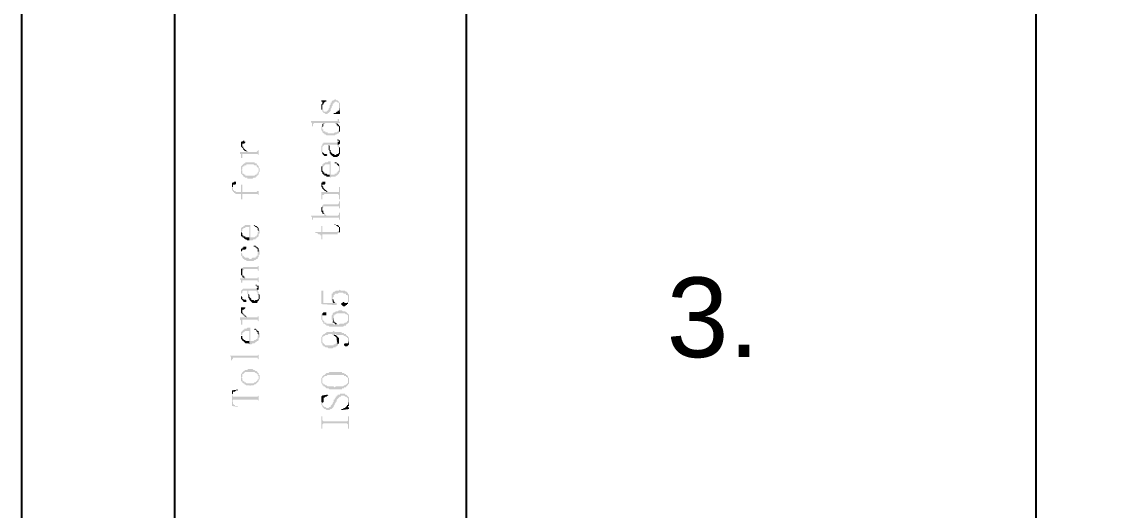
# Model space of a CAD drawing. Header units: inches. Extents: x 3613 to 8393, y -2205 to -794.
# Drawn here: x 7005.62 to 7052.98, y -1060.12 to -1038.66 of the extents above; entities that cross this region are included whole.
import ezdxf

# ---------------------------------------------------------------- set-up
doc = ezdxf.new("R2010")
doc.units = ezdxf.units.IN
doc.header["$MEASUREMENT"] = 0
doc.styles.get("Standard").update_dxf_attribs({"font": 'arial.ttf'})

msp = doc.modelspace()

# ---------------------------------------------------------------- hatches: boundary and pattern name
at = {"transparency": 33554559}
for points in [[(7018.784, -1042.125), (7018.784, -1042.17), (7018.829, -1042.17), (7018.829, -1042.577), (7018.829, -1042.396), (7018.829, -1042.306), (7018.874, -1042.306), (7018.874, -1042.261), (7018.919, -1042.215), (7018.919, -1042.215), (7018.964, -1042.17), (7019.009, -1042.17), (7019.009, -1042.125)], [(7018.784, -1042.396), (7018.784, -1042.531), (7018.829, -1042.531), (7018.829, -1042.577), (7018.829, -1042.215), (7018.829, -1042.261), (7018.784, -1042.306)], [(7018.829, -1042.577), (7018.829, -1042.622), (7018.874, -1042.622), (7018.874, -1042.667), (7018.919, -1042.667), (7018.964, -1042.712), (7019.055, -1042.712), (7019.055, -1042.667), (7019.1, -1042.667), (7019.145, -1042.622), (7019.145, -1042.622), (7019.19, -1042.577), (7019.19, -1042.486), (7019.235, -1042.441), (7019.235, -1042.396), (7019.28, -1042.351), (7019.28, -1042.261), (7019.325, -1042.261), (7019.325, -1042.215), (7019.37, -1042.215), (7019.37, -1042.17), (7019.461, -1042.17), (7019.506, -1042.215), (7019.551, -1042.215), (7019.551, -1042.261), (7019.551, -1042.396), (7019.596, -1042.622), (7019.596, -1042.577), (7019.596, -1042.486), (7019.596, -1042.306), (7019.596, -1042.215), (7019.551, -1042.215), (7019.551, -1042.17), (7019.551, -1042.17), (7019.506, -1042.125), (7019.461, -1042.125), (7019.416, -1042.08), (7019.37, -1042.08), (7019.325, -1042.125), (7019.28, -1042.125), (7019.235, -1042.17), (7019.235, -1042.215), (7019.19, -1042.215), (7019.19, -1042.306), (7019.145, -1042.351), (7019.145, -1042.441), (7019.1, -1042.486), (7019.1, -1042.531), (7019.055, -1042.577), (7019.055, -1042.577), (7019.009, -1042.622), (7018.919, -1042.622), (7018.874, -1042.577), (7018.874, -1042.531), (7018.829, -1042.531), (7018.829, -1042.396)], [(7019.325, -1042.667), (7019.325, -1042.712), (7019.596, -1042.712), (7019.596, -1042.667), (7019.596, -1042.622), (7019.596, -1042.622), (7019.551, -1042.396), (7019.551, -1042.486), (7019.551, -1042.577), (7019.506, -1042.577), (7019.506, -1042.622), (7019.461, -1042.622), (7019.416, -1042.667), (7019.37, -1042.667)], [(7018.332, -1043.028), (7018.332, -1043.073), (7018.378, -1043.118), (7018.378, -1043.254), (7018.423, -1043.254), (7018.423, -1043.163), (7018.423, -1043.163), (7018.468, -1043.118), (7018.874, -1043.118), (7018.874, -1043.163), (7018.919, -1043.163), (7018.964, -1043.118), (7019.37, -1043.118), (7019.416, -1043.163), (7019.461, -1043.163), (7019.461, -1043.118), (7019.596, -1043.118), (7019.596, -1043.073), (7019.551, -1043.028), (7019.551, -1042.938), (7019.506, -1042.938), (7019.506, -1042.983), (7019.506, -1043.028), (7019.461, -1043.028)], [(7018.784, -1043.344), (7018.784, -1043.434), (7018.829, -1043.479), (7018.829, -1043.524), (7018.874, -1043.569), (7018.919, -1043.569), (7018.919, -1043.615), (7018.964, -1043.615), (7019.009, -1043.66), (7019.37, -1043.66), (7019.416, -1043.615), (7019.461, -1043.615), (7019.506, -1043.569), (7019.551, -1043.569), (7019.551, -1043.344), (7019.551, -1043.434), (7019.506, -1043.479), (7019.506, -1043.479), (7019.461, -1043.524), (7019.37, -1043.524), (7019.325, -1043.569), (7019.055, -1043.569), (7019.055, -1043.524), (7018.964, -1043.524), (7018.964, -1043.479), (7018.874, -1043.479), (7018.874, -1043.389), (7018.829, -1043.389), (7018.829, -1043.208), (7018.829, -1043.254), (7018.784, -1043.254), (7018.784, -1043.299)], [(7018.829, -1043.208), (7018.829, -1043.344), (7018.829, -1043.299), (7018.874, -1043.254), (7018.874, -1043.208), (7018.874, -1043.118), (7018.874, -1043.118), (7018.829, -1043.163)], [(7019.461, -1043.163), (7019.461, -1043.208), (7019.506, -1043.208), (7019.506, -1043.254), (7019.551, -1043.254), (7019.551, -1043.524), (7019.596, -1043.479), (7019.596, -1043.344), (7019.596, -1043.299), (7019.596, -1043.254), (7019.551, -1043.208), (7019.551, -1043.208), (7019.506, -1043.163), (7019.506, -1043.163), (7019.461, -1043.118)], [(7015.218, -1044.382), (7015.218, -1044.472), (7015.263, -1044.472), (7015.263, -1044.562), (7015.263, -1044.653), (7015.309, -1044.653), (7015.309, -1044.517), (7015.309, -1044.472), (7015.986, -1044.472), (7016.031, -1044.517), (7016.031, -1044.653), (7016.031, -1044.156), (7016.031, -1044.292), (7016.031, -1044.292), (7015.986, -1044.337), (7015.986, -1044.337), (7015.94, -1044.382), (7015.579, -1044.382), (7015.534, -1044.337), (7015.489, -1044.337), (7015.489, -1044.382)], [(7015.263, -1044.066), (7015.263, -1044.156), (7015.263, -1044.156), (7015.309, -1044.201), (7015.309, -1044.066), (7015.309, -1044.021), (7015.399, -1044.021), (7015.444, -1043.976), (7015.444, -1043.931), (7015.399, -1043.931), (7015.399, -1043.885), (7015.354, -1043.885), (7015.309, -1043.931), (7015.263, -1043.931), (7015.263, -1044.021)], [(7015.309, -1044.201), (7015.309, -1044.201), (7015.354, -1044.246), (7015.354, -1044.292), (7015.399, -1044.292), (7015.399, -1044.337), (7015.444, -1044.337), (7015.489, -1044.382), (7015.489, -1044.292), (7015.444, -1044.292), (7015.399, -1044.246), (7015.399, -1044.246), (7015.354, -1044.201), (7015.354, -1044.156), (7015.309, -1044.156), (7015.309, -1044.066)], [(7018.784, -1044.246), (7018.784, -1044.292), (7018.784, -1044.382), (7018.829, -1044.427), (7018.829, -1044.472), (7018.829, -1044.246), (7018.829, -1044.156), (7018.874, -1044.111), (7018.874, -1044.111), (7018.919, -1044.066), (7019.1, -1044.066), (7019.1, -1044.292), (7019.1, -1044.066), (7019.461, -1044.066), (7019.506, -1044.111), (7019.506, -1044.156), (7019.506, -1044.156), (7019.551, -1044.201), (7019.551, -1044.246), (7019.551, -1044.337), (7019.551, -1044.156), (7019.551, -1044.111), (7019.506, -1044.066), (7019.506, -1043.976), (7018.874, -1043.976), (7018.874, -1044.021), (7018.829, -1044.021), (7018.829, -1044.111), (7018.784, -1044.111), (7018.784, -1044.201)], [(7018.829, -1044.472), (7018.829, -1044.472), (7018.874, -1044.517), (7018.874, -1044.517), (7018.919, -1044.562), (7019.009, -1044.562), (7019.055, -1044.517), (7019.009, -1044.472), (7018.919, -1044.472), (7018.874, -1044.427), (7018.874, -1044.427), (7018.829, -1044.382), (7018.829, -1044.246)], [(7019.1, -1044.292), (7019.145, -1044.337), (7019.145, -1044.427), (7019.145, -1044.427), (7019.19, -1044.472), (7019.19, -1044.517), (7019.235, -1044.517), (7019.235, -1044.562), (7019.28, -1044.562), (7019.325, -1044.607), (7019.506, -1044.607), (7019.506, -1044.562), (7019.551, -1044.562), (7019.551, -1044.517), (7019.596, -1044.472), (7019.596, -1044.337), (7019.596, -1044.246), (7019.596, -1044.201), (7019.596, -1044.201), (7019.551, -1044.156), (7019.551, -1044.427), (7019.551, -1044.427), (7019.506, -1044.472), (7019.461, -1044.472), (7019.416, -1044.517), (7019.37, -1044.517), (7019.325, -1044.472), (7019.28, -1044.472), (7019.235, -1044.427), (7019.235, -1044.427), (7019.19, -1044.382), (7019.19, -1044.292), (7019.145, -1044.292), (7019.145, -1044.111), (7019.1, -1044.066)], [(7019.416, -1043.84), (7019.461, -1043.84), (7019.506, -1043.885), (7019.551, -1043.885), (7019.551, -1044.066), (7019.596, -1044.021), (7019.596, -1043.931), (7019.596, -1043.885), (7019.551, -1043.84), (7019.461, -1043.84)], [(7019.506, -1043.976), (7019.506, -1044.066), (7019.551, -1044.066), (7019.551, -1043.931), (7019.506, -1043.931)], [(7015.263, -1045.014), (7015.263, -1045.194), (7015.263, -1045.194), (7015.309, -1045.149), (7015.309, -1045.104), (7015.309, -1045.059), (7015.354, -1045.014), (7015.399, -1045.014), (7015.399, -1044.969), (7015.489, -1044.969), (7015.489, -1044.923), (7015.805, -1044.923), (7015.85, -1044.969), (7015.94, -1044.969), (7015.94, -1045.014), (7015.94, -1045.014), (7015.986, -1045.059), (7015.986, -1045.059), (7016.031, -1045.104), (7016.031, -1045.375), (7016.031, -1045.284), (7016.076, -1045.239), (7016.076, -1045.149), (7016.076, -1045.104), (7016.031, -1045.059), (7016.031, -1045.014), (7016.031, -1045.014), (7015.986, -1044.969), (7015.986, -1044.969), (7015.94, -1044.923), (7015.94, -1044.878), (7015.85, -1044.878), (7015.85, -1044.833), (7015.444, -1044.833), (7015.444, -1044.878), (7015.399, -1044.878), (7015.354, -1044.923), (7015.354, -1044.923), (7015.309, -1044.969), (7015.309, -1044.969)], [(7015.263, -1045.194), (7015.263, -1045.33), (7015.263, -1045.33), (7015.309, -1045.375), (7015.309, -1045.375), (7015.354, -1045.42), (7015.354, -1045.465), (7015.399, -1045.465), (7015.444, -1045.51), (7015.534, -1045.51), (7015.534, -1045.555), (7015.76, -1045.555), (7015.805, -1045.51), (7015.895, -1045.51), (7015.895, -1045.465), (7015.94, -1045.465), (7015.94, -1045.42), (7015.986, -1045.42), (7015.986, -1045.375), (7016.031, -1045.375), (7016.031, -1045.194), (7016.031, -1045.239), (7015.986, -1045.284), (7015.986, -1045.33), (7015.94, -1045.33), (7015.94, -1045.375), (7015.895, -1045.375), (7015.85, -1045.42), (7015.444, -1045.42), (7015.444, -1045.375), (7015.399, -1045.375), (7015.354, -1045.33), (7015.309, -1045.33), (7015.309, -1045.194), (7015.263, -1045.194), (7015.263, -1045.014), (7015.263, -1045.059), (7015.263, -1045.149)], [(7018.784, -1045.149), (7018.784, -1045.239), (7018.829, -1045.284), (7018.829, -1045.33), (7018.874, -1045.375), (7018.919, -1045.375), (7018.919, -1045.42), (7019.009, -1045.42), (7019.009, -1045.465), (7019.145, -1045.465), (7019.145, -1045.375), (7019.055, -1045.375), (7019.009, -1045.33), (7018.919, -1045.33), (7018.919, -1045.284), (7018.874, -1045.284), (7018.874, -1045.239), (7018.874, -1045.239), (7018.829, -1045.194), (7018.829, -1045.014), (7018.784, -1045.014), (7018.784, -1045.104)], [(7018.829, -1045.014), (7018.829, -1045.104), (7018.829, -1045.059), (7018.829, -1045.059), (7018.874, -1045.014), (7018.874, -1045.014), (7018.919, -1044.969), (7018.919, -1044.969), (7018.964, -1044.923), (7019.145, -1044.923), (7019.145, -1045.465), (7019.19, -1045.51), (7019.19, -1045.51), (7019.235, -1045.465), (7019.416, -1045.465), (7019.416, -1045.42), (7019.461, -1045.42), (7019.506, -1045.375), (7019.506, -1045.375), (7019.551, -1045.33), (7019.551, -1045.284), (7019.596, -1045.284), (7019.596, -1045.104), (7019.596, -1045.014), (7019.596, -1044.969), (7019.551, -1044.923), (7019.551, -1045.104), (7019.551, -1045.194), (7019.551, -1045.194), (7019.506, -1045.239), (7019.506, -1045.284), (7019.461, -1045.284), (7019.461, -1045.33), (7019.37, -1045.33), (7019.37, -1045.375), (7019.19, -1045.375), (7019.19, -1044.788), (7019.1, -1044.788), (7019.055, -1044.833), (7018.964, -1044.833), (7018.919, -1044.878), (7018.874, -1044.878), (7018.874, -1044.923), (7018.829, -1044.923), (7018.829, -1044.969)], [(7019.37, -1044.833), (7019.37, -1044.878), (7019.461, -1044.878), (7019.461, -1044.923), (7019.506, -1044.969), (7019.506, -1044.969), (7019.551, -1045.014), (7019.551, -1045.104), (7019.551, -1044.923), (7019.551, -1044.923), (7019.506, -1044.878), (7019.461, -1044.878), (7019.461, -1044.833)], [(7014.857, -1045.736), (7014.857, -1045.916), (7014.902, -1045.916), (7014.902, -1045.826), (7014.993, -1045.826), (7015.038, -1045.781), (7015.038, -1045.691), (7014.948, -1045.691), (7014.902, -1045.736)], [(7018.784, -1045.826), (7018.784, -1045.916), (7018.784, -1045.916), (7018.829, -1045.961), (7018.829, -1046.007), (7018.829, -1045.826), (7018.919, -1045.826), (7018.964, -1045.781), (7018.964, -1045.736), (7018.964, -1045.691), (7018.829, -1045.691), (7018.829, -1045.736), (7018.784, -1045.736), (7018.784, -1045.781)], [(7014.857, -1045.916), (7014.857, -1046.052), (7014.857, -1046.052), (7014.902, -1046.097), (7014.902, -1046.142), (7014.948, -1046.142), (7014.948, -1046.187), (7014.993, -1046.187), (7015.038, -1046.232), (7015.263, -1046.232), (7015.263, -1046.458), (7015.309, -1046.458), (7015.309, -1046.232), (7015.986, -1046.232), (7016.031, -1046.277), (7016.031, -1046.413), (7016.031, -1045.871), (7016.031, -1046.097), (7015.986, -1046.097), (7015.94, -1046.142), (7015.309, -1046.142), (7015.309, -1045.826), (7015.263, -1045.826), (7015.263, -1046.142), (7015.038, -1046.142), (7014.993, -1046.097), (7014.948, -1046.097), (7014.948, -1046.052), (7014.902, -1046.052), (7014.902, -1045.961), (7014.857, -1045.916), (7014.857, -1045.736), (7014.857, -1045.826), (7014.857, -1045.871)], [(7018.784, -1046.142), (7018.784, -1046.187), (7018.784, -1046.277), (7018.784, -1046.458), (7018.829, -1046.458), (7018.829, -1046.277), (7018.874, -1046.277), (7018.919, -1046.232), (7019.506, -1046.232), (7019.551, -1046.277), (7019.551, -1046.458), (7019.596, -1046.458), (7019.596, -1045.916), (7019.551, -1045.916), (7019.551, -1046.097), (7019.551, -1046.142), (7019.1, -1046.142), (7019.055, -1046.097), (7019.009, -1046.142)], [(7018.829, -1046.007), (7018.874, -1046.007), (7018.874, -1046.052), (7018.919, -1046.052), (7018.919, -1046.097), (7018.964, -1046.097), (7019.009, -1046.142), (7019.009, -1046.142), (7019.055, -1046.097), (7019.009, -1046.097), (7019.009, -1046.052), (7018.964, -1046.052), (7018.919, -1046.007), (7018.919, -1046.007), (7018.874, -1045.961), (7018.874, -1045.916), (7018.829, -1045.871), (7018.829, -1045.871)], [(7018.829, -1046.729), (7018.829, -1046.909), (7018.829, -1046.864), (7018.874, -1046.819), (7018.874, -1046.774), (7019.551, -1046.774), (7019.551, -1046.864), (7019.596, -1046.864), (7019.596, -1046.548), (7019.551, -1046.548), (7019.551, -1046.638), (7019.551, -1046.638), (7019.506, -1046.684), (7018.874, -1046.684), (7018.874, -1046.729)], [(7018.332, -1047.18), (7018.332, -1047.225), (7018.378, -1047.225), (7018.378, -1047.27), (7018.378, -1047.361), (7018.423, -1047.361), (7018.423, -1047.315), (7018.423, -1047.27), (7019.551, -1047.27), (7019.551, -1047.361), (7019.596, -1047.361), (7019.596, -1047.045), (7019.551, -1047.045), (7019.551, -1047.135), (7019.551, -1047.135), (7019.506, -1047.18), (7019.009, -1047.18), (7018.964, -1047.135), (7018.919, -1047.135), (7018.919, -1047.18)], [(7018.784, -1046.909), (7018.784, -1046.999), (7018.829, -1047.045), (7018.829, -1047.09), (7018.874, -1047.09), (7018.919, -1047.135), (7018.919, -1047.18), (7018.919, -1047.09), (7018.874, -1047.045), (7018.874, -1046.954), (7018.829, -1046.954), (7018.829, -1046.729), (7018.829, -1046.774), (7018.784, -1046.819), (7018.784, -1046.864)], [(7015.263, -1047.767), (7015.263, -1047.902), (7015.263, -1047.902), (7015.309, -1047.857), (7015.309, -1047.767), (7015.354, -1047.767), (7015.354, -1047.722), (7015.444, -1047.722), (7015.444, -1047.676), (7015.625, -1047.676), (7015.625, -1048.263), (7015.76, -1048.263), (7015.805, -1048.218), (7015.895, -1048.218), (7015.895, -1048.173), (7015.94, -1048.173), (7015.94, -1048.128), (7015.986, -1048.128), (7016.031, -1048.083), (7016.031, -1048.038), (7016.031, -1047.992), (7016.076, -1047.947), (7016.076, -1047.902), (7016.076, -1047.812), (7016.076, -1047.812), (7016.031, -1047.767), (7016.031, -1047.722), (7016.031, -1047.857), (7016.031, -1047.857), (7015.986, -1047.902), (7015.986, -1047.992), (7015.986, -1047.992), (7015.94, -1048.038), (7015.94, -1048.083), (7015.895, -1048.083), (7015.85, -1048.128), (7015.67, -1048.128), (7015.67, -1047.586), (7015.444, -1047.586), (7015.399, -1047.631), (7015.354, -1047.631), (7015.354, -1047.676), (7015.309, -1047.676), (7015.263, -1047.722)], [(7015.805, -1047.631), (7015.85, -1047.631), (7015.895, -1047.676), (7015.94, -1047.676), (7015.94, -1047.722), (7015.986, -1047.722), (7015.986, -1047.812), (7015.986, -1047.812), (7016.031, -1047.857), (7016.031, -1047.722), (7015.986, -1047.676), (7015.94, -1047.631), (7015.895, -1047.631), (7015.85, -1047.586), (7015.85, -1047.586)], [(7019.37, -1047.586), (7019.416, -1047.586), (7019.461, -1047.631), (7019.506, -1047.631), (7019.506, -1047.676), (7019.551, -1047.676), (7019.551, -1047.947), (7019.596, -1047.902), (7019.596, -1047.812), (7019.596, -1047.767), (7019.596, -1047.676), (7019.551, -1047.676), (7019.551, -1047.631), (7019.551, -1047.631), (7019.506, -1047.586), (7019.416, -1047.586), (7019.37, -1047.541)], [(7015.263, -1047.902), (7015.263, -1047.947), (7015.263, -1048.083), (7015.309, -1048.083), (7015.309, -1048.128), (7015.354, -1048.128), (7015.399, -1048.173), (7015.399, -1048.173), (7015.444, -1048.218), (7015.489, -1048.218), (7015.534, -1048.263), (7015.625, -1048.263), (7015.625, -1048.128), (7015.444, -1048.128), (7015.444, -1048.083), (7015.354, -1048.083), (7015.354, -1048.038), (7015.309, -1048.038), (7015.309, -1047.947), (7015.309, -1047.947), (7015.263, -1047.902), (7015.263, -1047.767), (7015.263, -1047.812), (7015.263, -1047.857)], [(7018.513, -1047.902), (7018.513, -1047.947), (7018.603, -1047.947), (7018.648, -1047.992), (7018.739, -1047.992), (7018.739, -1048.038), (7018.784, -1048.038), (7018.784, -1048.218), (7018.829, -1048.218), (7018.829, -1047.992), (7019.506, -1047.992), (7019.506, -1047.947), (7019.551, -1047.947), (7019.551, -1047.767), (7019.551, -1047.857), (7019.506, -1047.857), (7019.506, -1047.902), (7018.829, -1047.902), (7018.829, -1047.631), (7018.784, -1047.631), (7018.784, -1047.902)], [(7015.263, -1048.805), (7015.263, -1048.94), (7015.263, -1048.76), (7015.309, -1048.715), (7015.309, -1048.669), (7015.444, -1048.669), (7015.489, -1048.624), (7015.489, -1048.579), (7015.489, -1048.534), (7015.354, -1048.534), (7015.354, -1048.579), (7015.309, -1048.579), (7015.309, -1048.624), (7015.263, -1048.624), (7015.263, -1048.76)], [(7015.805, -1048.534), (7015.85, -1048.534), (7015.895, -1048.579), (7015.94, -1048.579), (7015.94, -1048.624), (7015.986, -1048.624), (7015.986, -1048.76), (7016.031, -1048.76), (7016.031, -1048.624), (7015.986, -1048.579), (7015.986, -1048.579), (7015.94, -1048.534), (7015.895, -1048.534), (7015.895, -1048.489), (7015.805, -1048.489)], [(7015.263, -1048.94), (7015.309, -1048.985), (7015.309, -1049.03), (7015.309, -1049.03), (7015.354, -1049.076), (7015.399, -1049.076), (7015.399, -1049.121), (7015.489, -1049.121), (7015.489, -1049.166), (7015.805, -1049.166), (7015.85, -1049.121), (7015.895, -1049.121), (7015.94, -1049.076), (7015.986, -1049.076), (7015.986, -1049.03), (7016.031, -1048.985), (7016.031, -1048.895), (7016.076, -1048.895), (7016.076, -1048.76), (7016.076, -1048.715), (7016.031, -1048.669), (7016.031, -1048.624), (7016.031, -1048.76), (7016.031, -1048.76), (7015.986, -1048.805), (7015.986, -1048.94), (7015.94, -1048.94), (7015.94, -1048.985), (7015.895, -1048.985), (7015.895, -1049.03), (7015.76, -1049.03), (7015.715, -1049.076), (7015.625, -1049.076), (7015.579, -1049.03), (7015.444, -1049.03), (7015.399, -1048.985), (7015.399, -1048.985), (7015.354, -1048.94), (7015.309, -1048.94), (7015.309, -1048.85), (7015.309, -1048.85), (7015.263, -1048.805)], [(7015.263, -1049.662), (7015.263, -1049.753), (7015.263, -1049.798), (7015.309, -1049.798), (7015.309, -1049.888), (7015.354, -1049.888), (7015.399, -1049.933), (7015.399, -1049.843), (7015.354, -1049.843), (7015.354, -1049.798), (7015.309, -1049.798), (7015.309, -1049.482), (7015.263, -1049.527), (7015.263, -1049.572), (7015.263, -1049.617)], [(7015.309, -1049.482), (7015.309, -1049.662), (7015.309, -1049.572), (7015.354, -1049.572), (7015.399, -1049.527), (7015.986, -1049.527), (7015.986, -1049.572), (7016.031, -1049.617), (7016.031, -1049.346), (7016.031, -1049.391), (7015.986, -1049.391), (7015.986, -1049.437), (7015.354, -1049.437), (7015.309, -1049.482)], [(7015.218, -1049.933), (7015.218, -1049.978), (7015.263, -1050.023), (7015.263, -1050.114), (7015.309, -1050.114), (7015.309, -1050.023), (7015.986, -1050.023), (7015.986, -1050.068), (7016.031, -1050.114), (7016.031, -1049.843), (7016.031, -1049.888), (7015.986, -1049.888), (7015.986, -1049.933), (7015.444, -1049.933), (7015.444, -1049.888), (7015.399, -1049.888), (7015.399, -1049.933)], [(7015.263, -1050.655), (7015.263, -1050.7), (7015.263, -1050.836), (7015.263, -1050.61), (7015.309, -1050.565), (7015.309, -1050.52), (7015.309, -1050.52), (7015.354, -1050.475), (7015.534, -1050.475), (7015.534, -1050.61), (7015.579, -1050.655), (7015.579, -1050.7), (7015.579, -1050.475), (7015.94, -1050.475), (7015.94, -1050.52), (7015.986, -1050.565), (7015.986, -1050.655), (7016.031, -1050.655), (7016.031, -1050.745), (7016.031, -1050.52), (7015.986, -1050.52), (7015.986, -1050.475), (7015.94, -1050.384), (7015.354, -1050.384), (7015.309, -1050.43), (7015.309, -1050.43), (7015.263, -1050.475), (7015.263, -1050.52), (7015.263, -1050.61)], [(7015.895, -1050.204), (7015.895, -1050.249), (7015.94, -1050.249), (7015.94, -1050.294), (7015.986, -1050.294), (7015.986, -1050.43), (7016.031, -1050.43), (7016.031, -1050.294), (7016.031, -1050.249), (7015.94, -1050.249), (7015.94, -1050.204)], [(7015.94, -1050.384), (7015.986, -1050.475), (7015.986, -1050.339), (7015.986, -1050.339)], [(7019.235, -1050.745), (7019.235, -1050.881), (7019.235, -1050.881), (7019.28, -1050.926), (7019.28, -1050.971), (7019.28, -1050.791), (7019.28, -1050.791), (7019.325, -1050.745), (7019.325, -1050.655), (7019.37, -1050.655), (7019.37, -1050.61), (7019.506, -1050.61), (7019.551, -1050.565), (7019.732, -1050.565), (7019.777, -1050.61), (7019.867, -1050.61), (7019.867, -1050.655), (7019.912, -1050.655), (7019.957, -1050.7), (7019.957, -1050.971), (7020.002, -1050.971), (7020.002, -1050.836), (7020.002, -1050.655), (7020.002, -1050.655), (7019.957, -1050.61), (7019.957, -1050.565), (7019.912, -1050.565), (7019.912, -1050.52), (7019.867, -1050.52), (7019.822, -1050.475), (7019.641, -1050.475), (7019.596, -1050.43), (7019.596, -1050.43), (7019.551, -1050.475), (7019.416, -1050.475), (7019.37, -1050.52), (7019.325, -1050.52), (7019.28, -1050.565), (7019.28, -1050.61), (7019.235, -1050.61), (7019.235, -1050.7), (7019.235, -1050.7)], [(7015.263, -1050.836), (7015.309, -1050.881), (7015.309, -1050.881), (7015.354, -1050.926), (7015.354, -1050.971), (7015.489, -1050.971), (7015.489, -1050.881), (7015.444, -1050.881), (7015.444, -1050.836), (7015.399, -1050.881), (7015.399, -1050.881), (7015.354, -1050.836), (7015.309, -1050.836), (7015.309, -1050.791), (7015.309, -1050.745), (7015.263, -1050.7), (7015.263, -1050.655)], [(7015.579, -1050.7), (7015.579, -1050.791), (7015.625, -1050.836), (7015.625, -1050.881), (7015.625, -1050.881), (7015.67, -1050.926), (7015.67, -1050.926), (7015.715, -1050.971), (7015.715, -1050.971), (7015.76, -1051.016), (7015.94, -1051.016), (7015.986, -1050.971), (7015.986, -1050.926), (7016.031, -1050.926), (7016.031, -1050.881), (7016.031, -1050.881), (7016.076, -1050.836), (7016.076, -1050.745), (7016.076, -1050.655), (7016.031, -1050.61), (7016.031, -1050.565), (7016.031, -1050.836), (7015.986, -1050.836), (7015.986, -1050.881), (7015.895, -1050.881), (7015.85, -1050.926), (7015.805, -1050.881), (7015.715, -1050.881), (7015.715, -1050.836), (7015.67, -1050.791), (7015.67, -1050.791), (7015.625, -1050.745), (7015.625, -1050.7), (7015.625, -1050.655), (7015.579, -1050.61), (7015.579, -1050.475)], [(7018.784, -1050.475), (7018.784, -1051.061), (7019.461, -1051.107), (7019.461, -1051.016), (7019.416, -1051.016), (7019.37, -1050.971), (7019.37, -1051.016), (7018.874, -1051.016), (7018.874, -1050.475)], [(7019.28, -1050.971), (7019.28, -1050.971), (7019.325, -1051.016), (7019.37, -1051.016), (7019.37, -1050.971), (7019.37, -1050.971), (7019.325, -1050.926), (7019.325, -1050.881), (7019.325, -1050.881), (7019.28, -1050.836), (7019.28, -1050.791)], [(7019.641, -1051.061), (7019.641, -1051.061), (7019.686, -1051.107), (7019.686, -1051.107), (7019.732, -1051.152), (7019.822, -1051.152), (7019.867, -1051.107), (7019.912, -1051.107), (7019.912, -1051.061), (7019.957, -1051.061), (7019.957, -1050.836), (7019.957, -1050.971), (7019.957, -1050.971), (7019.912, -1051.016), (7019.822, -1051.016), (7019.777, -1050.971), (7019.732, -1050.971), (7019.686, -1051.016), (7019.686, -1051.016)], [(7015.263, -1051.332), (7015.263, -1051.468), (7015.309, -1051.468), (7015.309, -1051.332), (7015.309, -1051.332), (7015.354, -1051.287), (7015.354, -1051.332), (7015.399, -1051.287), (7015.399, -1051.287), (7015.444, -1051.242), (7015.444, -1051.197), (7015.263, -1051.197), (7015.263, -1051.287)], [(7015.309, -1051.468), (7015.309, -1051.513), (7015.354, -1051.513), (7015.354, -1051.558), (7015.399, -1051.558), (7015.399, -1051.603), (7015.444, -1051.603), (7015.489, -1051.648), (7015.489, -1051.603), (7015.489, -1051.603), (7015.444, -1051.558), (7015.399, -1051.558), (7015.399, -1051.513), (7015.354, -1051.513), (7015.354, -1051.468), (7015.354, -1051.468), (7015.309, -1051.422), (7015.309, -1051.377), (7015.309, -1051.377)], [(7019.235, -1051.648), (7019.235, -1051.738), (7019.235, -1051.738), (7019.28, -1051.783), (7019.28, -1051.829), (7019.28, -1051.874), (7019.325, -1051.648), (7019.325, -1051.558), (7019.37, -1051.558), (7019.37, -1051.513), (7019.416, -1051.513), (7019.461, -1051.468), (7019.822, -1051.468), (7019.867, -1051.513), (7019.912, -1051.513), (7019.957, -1051.558), (7019.957, -1051.693), (7020.002, -1051.874), (7020.002, -1051.783), (7020.002, -1051.648), (7020.002, -1051.513), (7019.957, -1051.513), (7019.957, -1051.468), (7019.912, -1051.468), (7019.912, -1051.422), (7019.867, -1051.422), (7019.822, -1051.377), (7019.732, -1051.377), (7019.686, -1051.332), (7019.551, -1051.332), (7019.506, -1051.377), (7019.416, -1051.377), (7019.37, -1051.422), (7019.325, -1051.422), (7019.28, -1051.468), (7019.28, -1051.513), (7019.28, -1051.513), (7019.235, -1051.558)], [(7015.218, -1051.648), (7015.218, -1051.738), (7015.263, -1051.783), (7015.263, -1051.874), (7015.263, -1051.964), (7015.309, -1051.964), (7015.309, -1051.738), (7015.986, -1051.738), (7015.986, -1051.783), (7016.031, -1051.829), (7016.031, -1051.964), (7016.031, -1051.422), (7016.031, -1051.603), (7015.986, -1051.603), (7015.986, -1051.648), (7015.534, -1051.648), (7015.489, -1051.603), (7015.489, -1051.648)], [(7018.784, -1051.648), (7018.784, -1051.738), (7018.784, -1051.738), (7018.829, -1051.783), (7018.829, -1051.829), (7018.829, -1051.829), (7018.874, -1051.874), (7018.874, -1051.919), (7018.919, -1051.919), (7018.964, -1051.964), (7019.009, -1051.964), (7019.009, -1052.009), (7019.1, -1052.009), (7019.145, -1052.054), (7019.732, -1052.054), (7019.777, -1052.009), (7019.867, -1052.009), (7019.867, -1051.964), (7019.867, -1051.964), (7019.912, -1051.919), (7019.957, -1051.919), (7019.957, -1051.874), (7020.002, -1051.874), (7019.957, -1051.693), (7019.957, -1051.783), (7019.957, -1051.783), (7019.912, -1051.829), (7019.912, -1051.829), (7019.867, -1051.874), (7019.822, -1051.874), (7019.777, -1051.919), (7019.596, -1051.919), (7019.551, -1051.964), (7019.506, -1051.964), (7019.461, -1051.919), (7019.461, -1051.919), (7019.416, -1051.964), (7019.325, -1051.964), (7019.28, -1051.919), (7019.009, -1051.919), (7019.009, -1051.874), (7018.919, -1051.874), (7018.919, -1051.829), (7018.874, -1051.783), (7018.874, -1051.783), (7018.829, -1051.738), (7018.829, -1051.693), (7018.829, -1051.513), (7018.784, -1051.513), (7018.784, -1051.603)], [(7018.829, -1051.513), (7018.829, -1051.648), (7018.829, -1051.558), (7019.009, -1051.558), (7019.009, -1051.468), (7019.009, -1051.422), (7018.874, -1051.422), (7018.829, -1051.468)], [(7019.28, -1051.874), (7019.325, -1051.874), (7019.37, -1051.919), (7019.37, -1051.919), (7019.416, -1051.964), (7019.461, -1051.919), (7019.416, -1051.874), (7019.37, -1051.874), (7019.37, -1051.829), (7019.325, -1051.829), (7019.325, -1051.783), (7019.325, -1051.648)], [(7015.263, -1052.325), (7015.263, -1052.46), (7015.263, -1052.415), (7015.309, -1052.415), (7015.309, -1052.325), (7015.354, -1052.325), (7015.354, -1052.28), (7015.399, -1052.28), (7015.444, -1052.235), (7015.625, -1052.235), (7015.625, -1052.822), (7015.715, -1052.822), (7015.76, -1052.776), (7015.85, -1052.776), (7015.895, -1052.731), (7015.94, -1052.731), (7015.94, -1052.686), (7015.986, -1052.686), (7016.031, -1052.641), (7016.031, -1052.596), (7016.031, -1052.551), (7016.076, -1052.506), (7016.076, -1052.415), (7016.076, -1052.325), (7016.031, -1052.325), (7016.031, -1052.235), (7016.031, -1052.415), (7016.031, -1052.415), (7015.986, -1052.46), (7015.986, -1052.551), (7015.986, -1052.551), (7015.94, -1052.596), (7015.94, -1052.596), (7015.895, -1052.641), (7015.85, -1052.641), (7015.805, -1052.686), (7015.67, -1052.686), (7015.67, -1052.099), (7015.534, -1052.099), (7015.489, -1052.145), (7015.399, -1052.145), (7015.399, -1052.19), (7015.354, -1052.19), (7015.309, -1052.235), (7015.309, -1052.235), (7015.263, -1052.28)], [(7015.263, -1052.46), (7015.263, -1052.596), (7015.263, -1052.596), (7015.309, -1052.641), (7015.309, -1052.686), (7015.354, -1052.686), (7015.399, -1052.731), (7015.399, -1052.731), (7015.444, -1052.776), (7015.579, -1052.776), (7015.625, -1052.822), (7015.625, -1052.686), (7015.444, -1052.686), (7015.444, -1052.641), (7015.399, -1052.641), (7015.354, -1052.596), (7015.354, -1052.596), (7015.309, -1052.551), (7015.309, -1052.46), (7015.263, -1052.46), (7015.263, -1052.325), (7015.263, -1052.415)], [(7015.805, -1052.19), (7015.895, -1052.19), (7015.94, -1052.235), (7015.94, -1052.28), (7015.986, -1052.28), (7015.986, -1052.325), (7015.986, -1052.37), (7016.031, -1052.415), (7016.031, -1052.235), (7015.986, -1052.235), (7015.94, -1052.19), (7015.94, -1052.19), (7015.895, -1052.145), (7015.85, -1052.145)], [(7018.829, -1052.46), (7018.829, -1052.641), (7018.829, -1052.596), (7018.829, -1052.506), (7018.874, -1052.506), (7018.874, -1052.46), (7018.919, -1052.46), (7018.964, -1052.415), (7019.055, -1052.415), (7019.1, -1052.37), (7019.235, -1052.37), (7019.28, -1052.415), (7019.325, -1052.415), (7019.325, -1052.46), (7019.37, -1052.37), (7019.416, -1052.37), (7019.461, -1052.415), (7019.732, -1052.415), (7019.777, -1052.46), (7019.822, -1052.46), (7019.867, -1052.506), (7019.912, -1052.506), (7019.912, -1052.551), (7019.957, -1052.551), (7019.957, -1052.686), (7019.957, -1052.686), (7020.002, -1052.822), (7020.002, -1052.686), (7020.002, -1052.596), (7020.002, -1052.551), (7019.957, -1052.506), (7019.957, -1052.46), (7019.912, -1052.46), (7019.867, -1052.415), (7019.867, -1052.37), (7019.777, -1052.37), (7019.777, -1052.325), (7019.686, -1052.325), (7019.641, -1052.28), (7019.37, -1052.28), (7019.325, -1052.235), (7019.28, -1052.28), (7019.009, -1052.28), (7019.009, -1052.325), (7018.964, -1052.325), (7018.919, -1052.37), (7018.874, -1052.37), (7018.874, -1052.415), (7018.829, -1052.415)], [(7018.784, -1052.641), (7018.784, -1052.776), (7018.829, -1052.776), (7018.829, -1052.867), (7018.874, -1052.867), (7018.874, -1052.912), (7018.919, -1052.912), (7018.964, -1052.957), (7019.055, -1052.957), (7019.1, -1053.002), (7019.28, -1053.002), (7019.325, -1052.957), (7019.416, -1052.957), (7019.416, -1052.912), (7019.461, -1052.912), (7019.506, -1052.867), (7019.461, -1052.641), (7019.461, -1052.686), (7019.461, -1052.776), (7019.416, -1052.776), (7019.416, -1052.822), (7019.325, -1052.822), (7019.325, -1052.867), (7018.964, -1052.867), (7018.919, -1052.822), (7018.919, -1052.822), (7018.874, -1052.776), (7018.874, -1052.776), (7018.829, -1052.731), (7018.829, -1052.46), (7018.784, -1052.506), (7018.784, -1052.596)], [(7019.325, -1052.46), (7019.37, -1052.46), (7019.416, -1052.506), (7019.461, -1052.551), (7019.461, -1052.641), (7019.461, -1052.641), (7019.506, -1052.867), (7019.506, -1052.822), (7019.506, -1052.822), (7019.551, -1052.776), (7019.551, -1052.731), (7019.551, -1052.641), (7019.551, -1052.551), (7019.506, -1052.506), (7019.506, -1052.506), (7019.461, -1052.46), (7019.461, -1052.46), (7019.416, -1052.415), (7019.37, -1052.415), (7019.37, -1052.37)], [(7019.777, -1052.867), (7019.777, -1052.867), (7019.822, -1052.912), (7019.912, -1052.912), (7019.957, -1052.867), (7019.957, -1052.867), (7020.002, -1052.822), (7019.957, -1052.686), (7019.957, -1052.776), (7019.822, -1052.776), (7019.777, -1052.822)], [(7014.767, -1053.318), (7014.767, -1053.318), (7014.812, -1053.363), (7014.812, -1053.453), (7014.812, -1053.499), (7014.857, -1053.544), (7014.857, -1053.634), (7014.857, -1053.499), (7014.902, -1053.453), (7014.902, -1053.408), (7015.986, -1053.408), (7015.986, -1053.453), (7015.986, -1053.453), (7016.031, -1053.499), (7016.031, -1053.634), (7016.031, -1053.092), (7016.031, -1053.273), (7016.031, -1053.273), (7015.986, -1053.318), (7015.94, -1053.318)], [(7015.263, -1054.13), (7015.263, -1054.266), (7015.309, -1054.266), (7015.309, -1054.13), (7015.354, -1054.13), (7015.399, -1054.085), (7015.399, -1054.085), (7015.444, -1054.04), (7015.85, -1054.04), (7015.895, -1054.085), (7015.94, -1054.085), (7015.94, -1054.13), (7015.986, -1054.13), (7015.986, -1054.176), (7016.031, -1054.221), (7016.031, -1054.266), (7016.031, -1054.446), (7016.031, -1054.401), (7016.031, -1054.401), (7016.076, -1054.356), (7016.076, -1054.266), (7016.076, -1054.176), (7016.031, -1054.176), (7016.031, -1054.085), (7015.986, -1054.085), (7015.986, -1054.04), (7015.94, -1053.995), (7015.895, -1053.995), (7015.85, -1053.95), (7015.805, -1053.95), (7015.76, -1053.905), (7015.579, -1053.905), (7015.534, -1053.95), (7015.444, -1053.95), (7015.399, -1053.995), (7015.354, -1053.995), (7015.354, -1054.04), (7015.309, -1054.04), (7015.309, -1054.085)], [(7015.263, -1054.266), (7015.263, -1054.356), (7015.263, -1054.446), (7015.309, -1054.446), (7015.309, -1054.491), (7015.354, -1054.537), (7015.399, -1054.537), (7015.399, -1054.582), (7015.444, -1054.582), (7015.489, -1054.627), (7015.625, -1054.627), (7015.67, -1054.672), (7015.67, -1054.627), (7015.805, -1054.627), (7015.85, -1054.582), (7015.895, -1054.582), (7015.94, -1054.537), (7015.94, -1054.537), (7015.986, -1054.491), (7015.986, -1054.491), (7016.031, -1054.446), (7016.031, -1054.266), (7016.031, -1054.356), (7015.986, -1054.356), (7015.986, -1054.401), (7015.94, -1054.446), (7015.94, -1054.446), (7015.895, -1054.491), (7015.85, -1054.491), (7015.805, -1054.537), (7015.489, -1054.537), (7015.444, -1054.491), (7015.399, -1054.491), (7015.399, -1054.446), (7015.354, -1054.446), (7015.309, -1054.401), (7015.309, -1054.356), (7015.309, -1054.311), (7015.263, -1054.266), (7015.263, -1054.13), (7015.263, -1054.221), (7015.263, -1054.221)], [(7018.829, -1054.266), (7018.829, -1054.446), (7018.829, -1054.401), (7018.829, -1054.311), (7018.874, -1054.311), (7018.874, -1054.266), (7018.919, -1054.266), (7018.919, -1054.221), (7019.009, -1054.221), (7019.055, -1054.176), (7019.777, -1054.176), (7019.777, -1054.221), (7019.867, -1054.221), (7019.867, -1054.266), (7019.912, -1054.266), (7019.957, -1054.311), (7019.957, -1054.446), (7019.957, -1054.221), (7019.957, -1054.221), (7019.912, -1054.176), (7019.867, -1054.176), (7019.867, -1054.13), (7019.822, -1054.13), (7019.777, -1054.085), (7019.686, -1054.085), (7019.686, -1054.04), (7019.145, -1054.04), (7019.1, -1054.085), (7019.009, -1054.085), (7018.964, -1054.13), (7018.964, -1054.13), (7018.919, -1054.176), (7018.874, -1054.176), (7018.874, -1054.221), (7018.829, -1054.221)], [(7018.784, -1054.446), (7018.784, -1054.537), (7018.784, -1054.537), (7018.829, -1054.582), (7018.829, -1054.627), (7018.874, -1054.627), (7018.874, -1054.672), (7018.919, -1054.672), (7018.964, -1054.717), (7018.964, -1054.717), (7019.009, -1054.762), (7019.1, -1054.762), (7019.145, -1054.807), (7019.686, -1054.807), (7019.686, -1054.762), (7019.777, -1054.762), (7019.777, -1054.717), (7019.867, -1054.717), (7019.867, -1054.672), (7019.912, -1054.672), (7019.912, -1054.627), (7019.957, -1054.627), (7019.957, -1054.582), (7020.002, -1054.537), (7020.002, -1054.446), (7020.002, -1054.311), (7020.002, -1054.311), (7019.957, -1054.266), (7019.957, -1054.446), (7019.957, -1054.537), (7019.912, -1054.537), (7019.912, -1054.582), (7019.867, -1054.582), (7019.822, -1054.627), (7019.777, -1054.627), (7019.732, -1054.672), (7019.416, -1054.672), (7019.37, -1054.717), (7019.37, -1054.717), (7019.325, -1054.672), (7019.055, -1054.672), (7019.009, -1054.627), (7018.964, -1054.627), (7018.919, -1054.582), (7018.874, -1054.582), (7018.874, -1054.537), (7018.829, -1054.537), (7018.829, -1054.446), (7018.829, -1054.266), (7018.784, -1054.311), (7018.784, -1054.401)], [(7014.857, -1054.852), (7014.857, -1055.033), (7014.857, -1055.033), (7014.902, -1054.988), (7014.902, -1054.898), (7014.993, -1054.898), (7015.038, -1054.852), (7015.128, -1054.852), (7015.128, -1054.807)], [(7014.857, -1054.852), (7014.857, -1055.529), (7015.128, -1055.575), (7015.128, -1055.575), (7015.083, -1055.529), (7014.993, -1055.529), (7014.993, -1055.484), (7014.948, -1055.484), (7014.902, -1055.439), (7014.902, -1055.349), (7014.857, -1055.304), (7014.857, -1055.033)], [(7014.857, -1055.033), (7014.857, -1055.304), (7014.902, -1055.304), (7014.902, -1055.259), (7015.986, -1055.259), (7016.031, -1055.304), (7016.031, -1055.394), (7016.031, -1055.033), (7016.031, -1055.078), (7016.031, -1055.078), (7015.986, -1055.123), (7014.902, -1055.123)], [(7018.784, -1055.349), (7018.784, -1055.484), (7018.784, -1055.484), (7018.829, -1055.529), (7018.829, -1055.575), (7018.829, -1055.575), (7018.874, -1055.62), (7018.874, -1055.62), (7018.919, -1055.665), (7018.964, -1055.665), (7019.009, -1055.71), (7019.145, -1055.71), (7019.19, -1055.665), (7019.235, -1055.665), (7019.28, -1055.62), (7019.28, -1055.62), (7019.325, -1055.575), (7019.325, -1055.529), (7019.37, -1055.484), (7019.37, -1055.439), (7019.416, -1055.394), (7019.416, -1055.349), (7019.461, -1055.349), (7019.461, -1055.259), (7019.506, -1055.214), (7019.506, -1055.214), (7019.551, -1055.168), (7019.551, -1055.168), (7019.596, -1055.123), (7019.641, -1055.123), (7019.641, -1055.078), (7019.777, -1055.078), (7019.822, -1055.123), (7019.867, -1055.123), (7019.912, -1055.168), (7019.912, -1055.168), (7019.957, -1055.214), (7019.957, -1055.349), (7020.002, -1055.529), (7020.002, -1055.394), (7020.002, -1055.349), (7020.002, -1055.168), (7020.002, -1055.168), (7019.957, -1055.123), (7019.957, -1055.123), (7019.912, -1055.078), (7019.912, -1055.078), (7019.867, -1055.033), (7019.822, -1055.033), (7019.822, -1054.988), (7019.596, -1054.988), (7019.596, -1055.033), (7019.506, -1055.033), (7019.506, -1055.078), (7019.461, -1055.078), (7019.461, -1055.123), (7019.416, -1055.123), (7019.416, -1055.168), (7019.37, -1055.214), (7019.37, -1055.259), (7019.325, -1055.259), (7019.325, -1055.349), (7019.28, -1055.394), (7019.28, -1055.439), (7019.235, -1055.484), (7019.235, -1055.484), (7019.19, -1055.529), (7019.19, -1055.575), (7019.145, -1055.575), (7019.1, -1055.62), (7019.009, -1055.62), (7018.964, -1055.575), (7018.919, -1055.575), (7018.874, -1055.529), (7018.874, -1055.529), (7018.829, -1055.484), (7018.829, -1055.168), (7018.784, -1055.214), (7018.784, -1055.304), (7018.784, -1055.304)], [(7018.784, -1055.078), (7018.829, -1055.078), (7018.829, -1055.123), (7018.829, -1055.304), (7018.829, -1055.259), (7018.874, -1055.214), (7018.874, -1055.168), (7018.919, -1055.168), (7018.964, -1055.123), (7019.009, -1055.123), (7019.055, -1055.078), (7019.1, -1055.078), (7019.055, -1055.033)], [(7019.641, -1055.665), (7019.686, -1055.71), (7020.002, -1055.665), (7020.002, -1055.62), (7020.002, -1055.62), (7019.957, -1055.575), (7019.957, -1055.394), (7019.957, -1055.484), (7019.912, -1055.484), (7019.912, -1055.529), (7019.912, -1055.529), (7019.867, -1055.575), (7019.867, -1055.575), (7019.822, -1055.62), (7019.777, -1055.62), (7019.732, -1055.665), (7019.686, -1055.665)], [(7019.957, -1055.394), (7019.957, -1055.575), (7019.957, -1055.529), (7020.002, -1055.529), (7019.957, -1055.349)], [(7018.784, -1055.981), (7018.784, -1056.522), (7018.829, -1056.522), (7018.829, -1056.342), (7018.829, -1056.342), (7018.874, -1056.297), (7019.912, -1056.297), (7019.957, -1056.342), (7019.957, -1056.522), (7020.002, -1056.522), (7020.002, -1055.981), (7019.957, -1055.981), (7019.957, -1056.161), (7019.957, -1056.161), (7019.912, -1056.206), (7018.874, -1056.206), (7018.829, -1056.161), (7018.829, -1055.981)]]:
    msp.add_hatch(color=256, dxfattribs=at).paths.add_polyline_path(points)

# ---------------------------------------------------------------- linework, layer by layer
for p, q in [((7012.33, -894.646), (7012.33, -1181.386)), ((7050.149, -894.646), (7050.149, -1150.606))]:
    msp.add_line(p, q)
for points in [[(7425.623, -1185.646), (7425.623, -888.646), (7005.623, -888.646), (7005.623, -1185.646)], [(7018.829, -1055.168), (7018.829, -1055.349), (7018.829, -1055.123)]]:
    msp.add_lwpolyline(points, close=True)
msp.add_lwpolyline([(7025.147, -894.646), (7025.147, -1181.386)])

# ---------------------------------------------------------------- texts
at = {"insert": (7035.977, -1051.664), "char_height": 3.5, "width": 34.34827, "attachment_point": 5}
msp.add_mtext('3.', dxfattribs=at)

doc.saveas('drawing.dxf')
